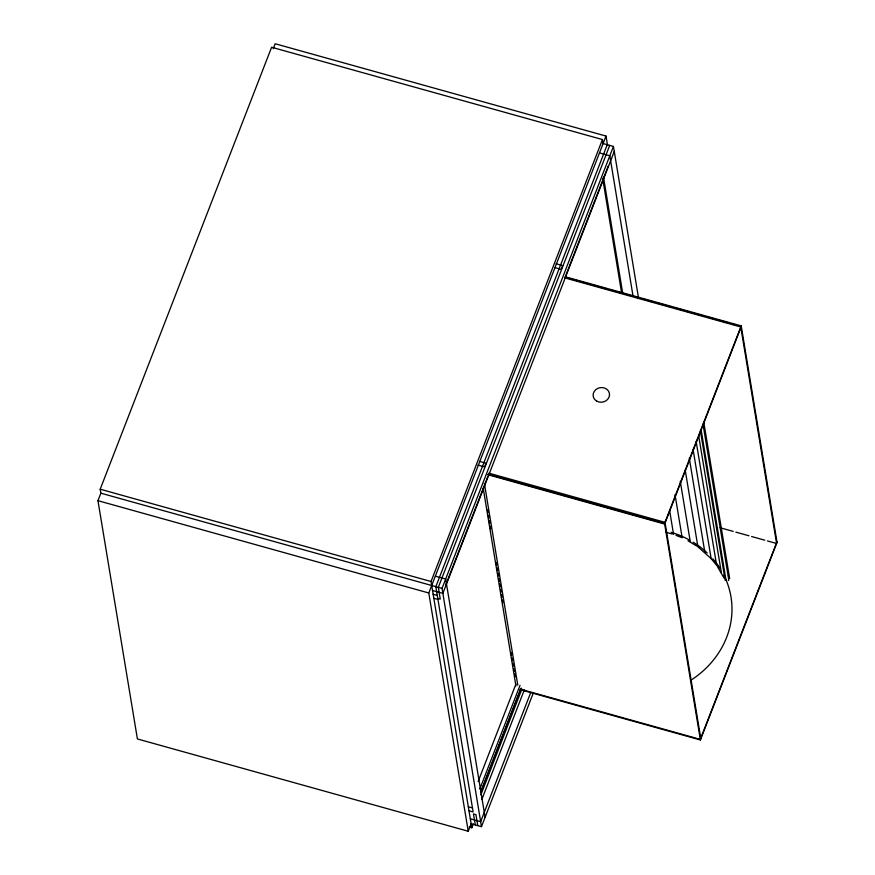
<?xml version="1.0" encoding="UTF-8"?>
<svg xmlns="http://www.w3.org/2000/svg" width="875" height="875" viewBox="0 0 875 875"><rect width="100%" height="100%" fill="white"/><g stroke="black" fill="none" stroke-linecap="round" stroke-linejoin="round"><path stroke-width="1.31" d="M533.345 692.923L481.48 826.645L471.144 823.769L468.234 831.25L137.408 738.938L97.956 500.675L100.866 493.183L100.198 489.202L271.611 47.239L602.438 139.562L603.105 143.544L613.441 146.431L638.619 298.55M273.23 48.738L275.166 43.75L606.003 136.062L607.567 145.491M469.175 827.028L471.8 827.761L431.036 581.514L602.438 139.562M468.234 831.25L428.794 592.987L606.003 136.062M607.239 144.703L435.838 586.655L473.134 811.945L469 810.797M609.722 145.392L438.32 587.344L440.267 599.123L437.784 598.434M481.48 826.645L442.039 588.383L613.441 146.431M445.692 585.113L487.681 476.853M565.731 275.614L608.213 166.086M614.272 151.419L442.859 593.381L432.523 590.494M478.133 781.528L515.878 684.206M479.817 788.998L520.013 685.366M480.692 792.028L520.702 688.866M480.977 791.722L521.172 688.089M480.867 794.839L521.872 689.128M481.873 799.356L524.355 689.817M471.8 827.761L473.288 823.933M530.545 693.022L480.659 821.658L470.312 818.781M520.33 689.708L700.405 739.966L664.562 523.447L741.202 325.861L565.053 276.708M741.3 326.463L664.661 524.048L487.211 474.534M776.945 541.778L700.306 739.364L520.231 689.117M700.405 739.966L777.044 542.369L741.202 325.861M599.473 152.906L609.809 155.794L632.986 295.783M556.073 263.758L562.647 265.595L561.192 269.336L554.619 267.498M565.152 277.309L591.445 284.648M594.07 285.381L607.217 289.045M609.853 289.778L622.989 293.453M625.625 294.186L632.198 296.012M634.823 296.756L638.772 297.85M641.397 298.583L654.544 302.258M657.169 302.991L670.316 306.655M675.577 308.12L688.723 311.784M691.348 312.528L704.495 316.192M707.12 316.925L713.694 318.762M716.319 319.495L720.267 320.589M722.892 321.322L729.466 323.159M732.091 323.892L736.039 324.997M564.627 277.834L740.764 326.987L776.606 543.495L767.408 540.925M720.081 527.723L733.228 531.387M735.853 532.131L749 535.795M751.636 536.528L764.772 540.192M479.445 461.344L486.019 463.181L484.564 466.922L477.991 465.084M488.862 473.178L665 522.331L700.842 738.839M488.425 474.305L664.562 523.447M435.323 576.144L445.67 579.031L485.111 817.294M100.198 489.202L431.036 581.514M100.866 493.183L442.039 588.383M97.956 500.675L428.794 592.987M433.147 594.278L437.292 595.438M433.814 598.27L437.948 599.43M468.333 806.805L472.467 807.953M665.864 532.175L672.273 534.013M676.014 535.347L682.172 537.775L675.03 494.659M687.98 540.739L696.828 546.131M696.139 441.448L716.658 565.392L711.156 558.622L697.911 546.831L685.202 470.039M717.325 566.431L724.073 578.145M728.35 575.739L729.236 577.686M703.806 422.384L729.673 578.659M702.997 424.102L728.656 579.042M701.225 430.489L725.987 580.038M700.405 430.784L725.167 580.333M698.6 435.236L721.35 572.655M693.087 449.498L711.156 558.622M689.27 458.106L704.878 552.42M680.28 481.305L690.309 541.931M669.55 510.136L673.564 534.384M603.487 177.133L622.65 292.895M602.656 178.347L621.578 292.655M484.389 483.438L517.781 685.158M487.43 509.972L487.878 512.663M488.316 515.353L488.764 518.044M489.212 520.734L489.661 523.425M490.098 526.116L490.547 528.806M496.114 562.428L496.562 565.108M497 567.798L497.448 570.489M497.897 573.18L498.334 575.87M498.783 578.561L499.231 581.252M499.68 583.942L500.117 586.633M500.566 589.323L501.014 592.014M501.452 594.694L501.9 597.384M502.348 600.075L502.797 602.766M511.033 652.52L511.47 655.211M511.919 657.902L512.367 660.592M512.805 663.283L513.253 665.973M513.702 668.664L514.15 671.355M514.587 674.045L515.036 676.736M483.208 488.239L515.933 685.923M477.761 825.617L475.945 814.636L473.462 813.947L475.278 824.917M728.766 579.939A1.542 1.367 -9.4 0 1 728.317 580.541M678.913 535.5A94.938 84.284 -9.4 0 1 682.598 537.075M697.78 545.716A94.938 84.284 -9.4 0 1 700.011 547.345M716.253 563.413A94.938 84.284 -9.4 0 1 717.839 565.556M723.866 575.17A94.938 84.284 -9.4 0 1 691.403 679.919M671.234 532.317A94.938 84.284 -9.4 0 1 689.598 540.127M693.087 542.183A94.938 84.284 -9.4 0 1 707.219 552.989M712.786 558.764A94.938 84.284 -9.4 0 1 719.983 568.356M596.684 401.111A8.236 7.317 -9.4 0 0 609.514 395.161A8.236 7.317 -9.4 0 0 597.756 388.402A8.236 7.317 -9.4 0 0 596.684 401.111"/></g></svg>
